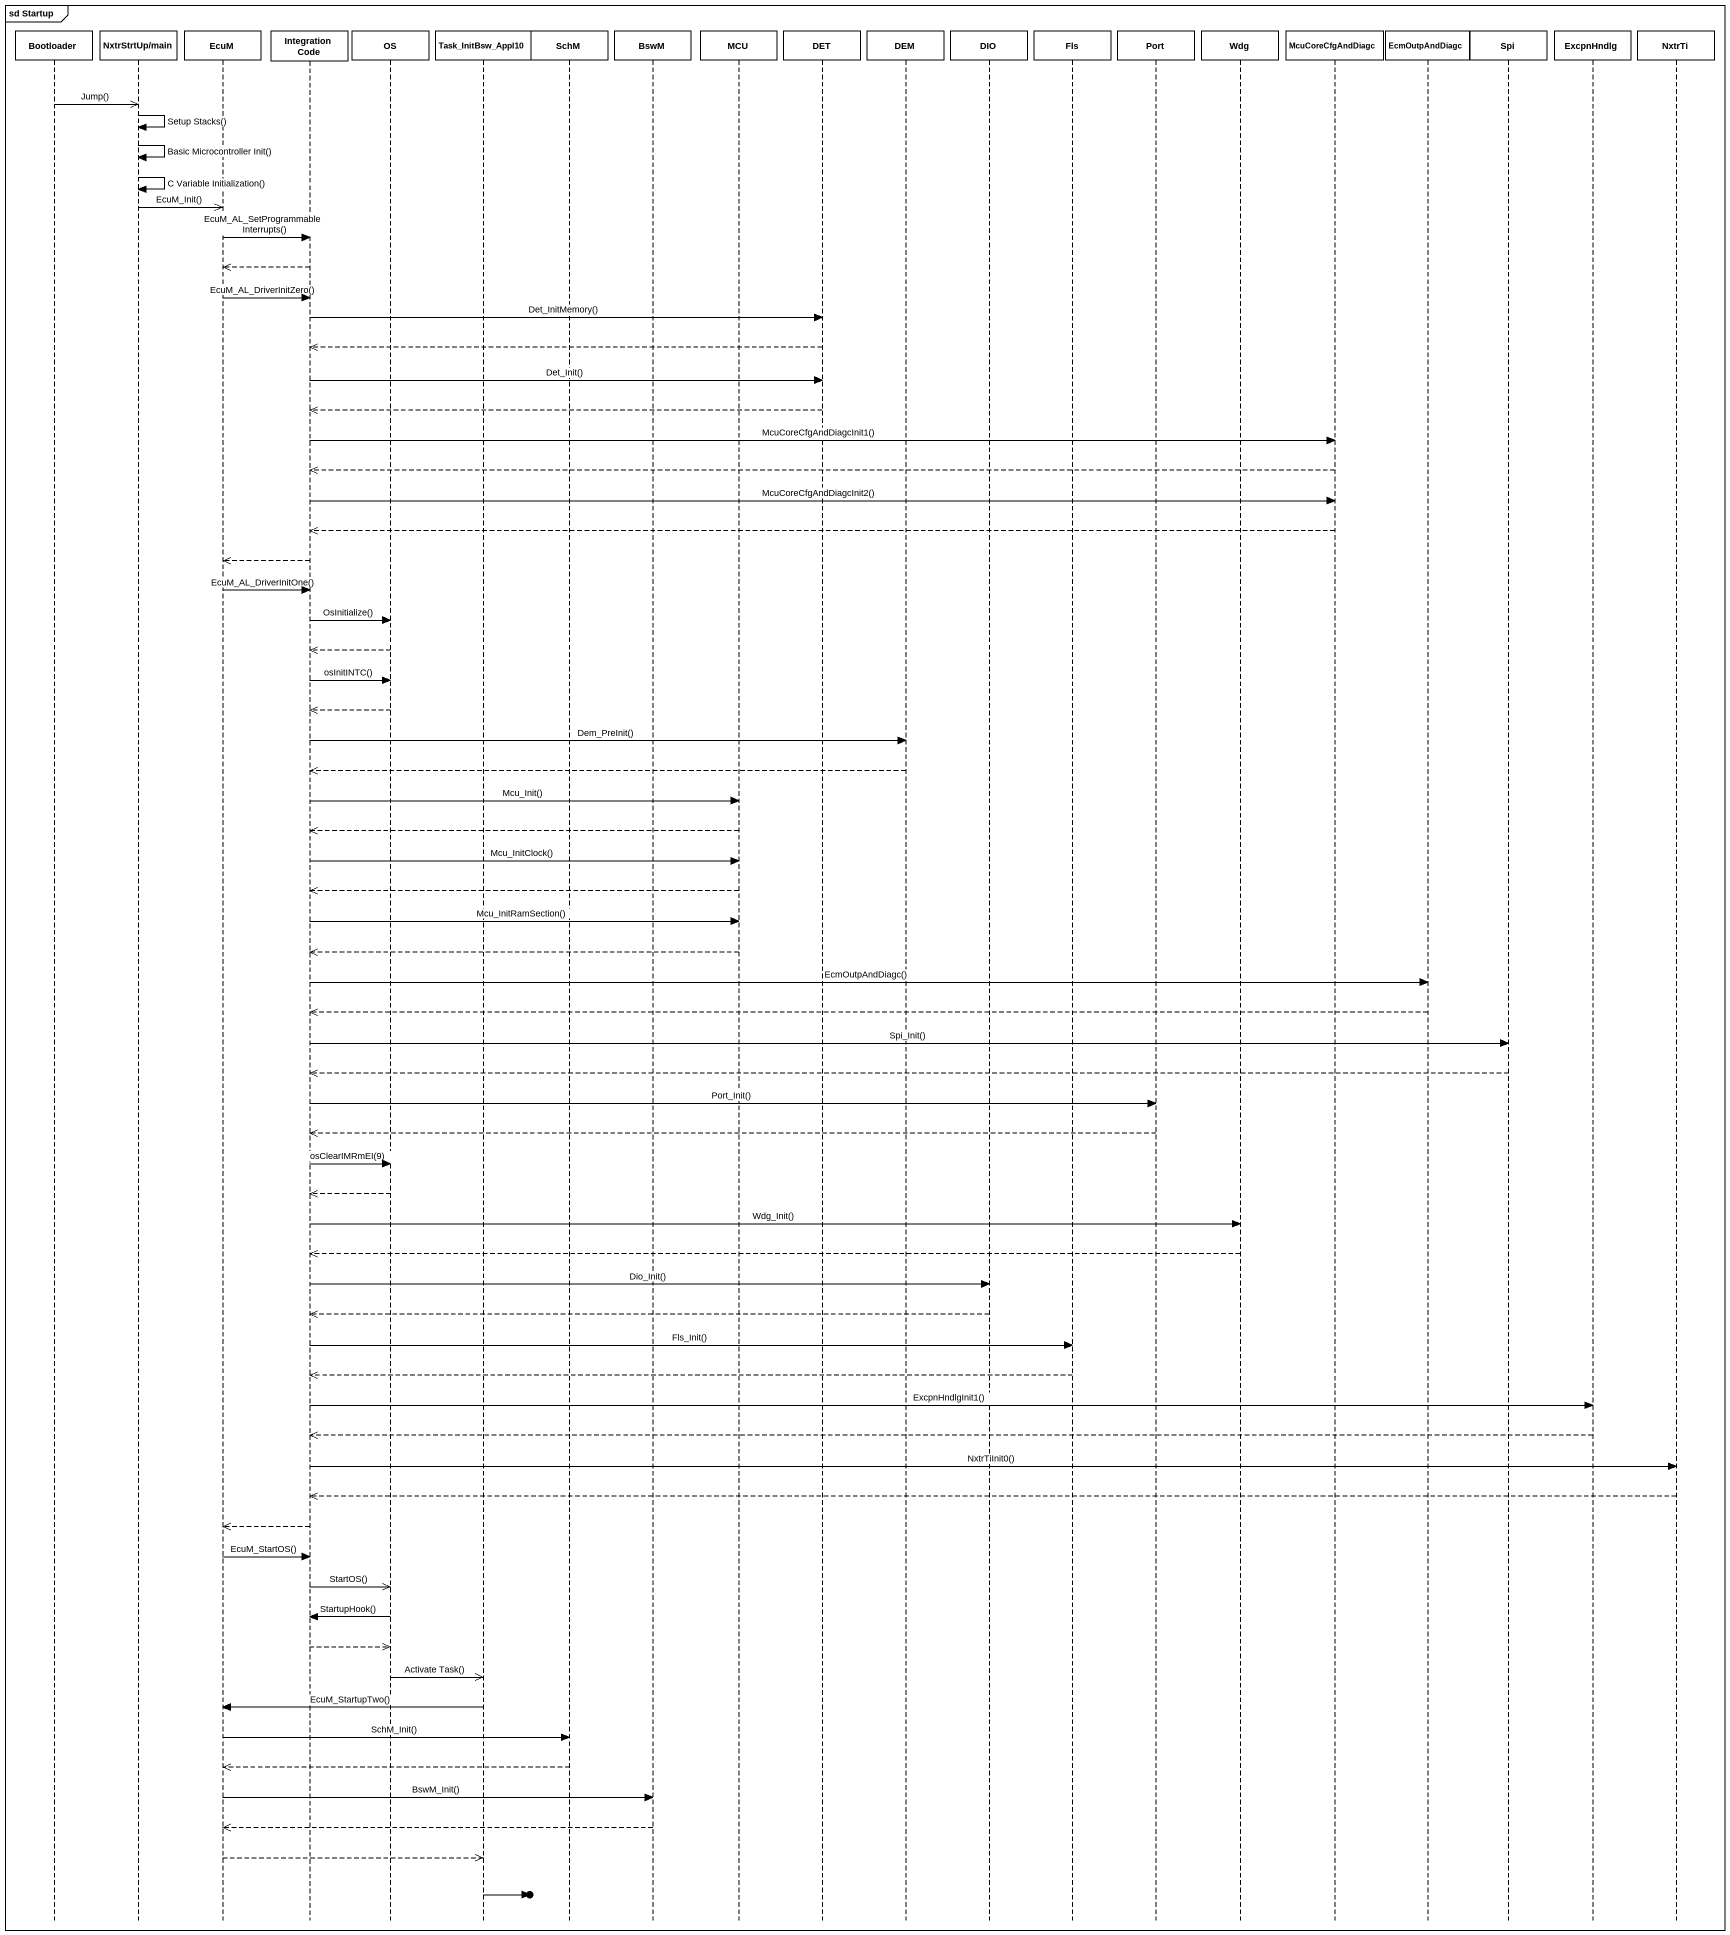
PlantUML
@startuml
mainframe sd Startup
hide footbox
participant Bootloader
participant "NxtrStrtUp/main" as NxtrStrtUp_main
participant EcuM
participant "Integration Code" as Integration_Code
participant OS
participant Task_InitBsw_Appl10
participant SchM
participant BswM
participant MCU
participant DET
participant DEM
participant DIO
participant Fls
participant "Port" as Port_
participant Wdg
participant McuCoreCfgAndDiagc
participant EcmOutpAndDiagc
participant Spi
participant ExcpnHndlg
participant NxtrTi

Bootloader ->> NxtrStrtUp_main : Jump()
NxtrStrtUp_main -> NxtrStrtUp_main : Setup Stacks()
NxtrStrtUp_main -> NxtrStrtUp_main : Basic Microcontroller Init()
NxtrStrtUp_main -> NxtrStrtUp_main : C Variable Initialization()
NxtrStrtUp_main ->> EcuM : EcuM_Init()
EcuM -> Integration_Code : EcuM_AL_SetProgrammableInterrupts()
Integration_Code -->> EcuM
EcuM -> Integration_Code : EcuM_AL_DriverInitZero()
Integration_Code -> DET : Det_InitMemory()
DET -->> Integration_Code
Integration_Code -> DET : Det_Init()
DET -->> Integration_Code
Integration_Code -> McuCoreCfgAndDiagc : McuCoreCfgAndDiagcInit1()
McuCoreCfgAndDiagc -->> Integration_Code
Integration_Code -> McuCoreCfgAndDiagc : McuCoreCfgAndDiagcInit2()
McuCoreCfgAndDiagc -->> Integration_Code
Integration_Code -->> EcuM
EcuM -> Integration_Code : EcuM_AL_DriverInitOne()
Integration_Code -> OS : OsInitialize()
OS -->> Integration_Code
Integration_Code -> OS : osInitINTC()
OS -->> Integration_Code
Integration_Code -> DEM : Dem_PreInit()
DEM -->> Integration_Code
Integration_Code -> MCU : Mcu_Init()
MCU -->> Integration_Code
Integration_Code -> MCU : Mcu_InitClock()
MCU -->> Integration_Code
Integration_Code -> MCU : Mcu_InitRamSection()
MCU -->> Integration_Code
Integration_Code -> EcmOutpAndDiagc : EcmOutpAndDiagc()
EcmOutpAndDiagc -->> Integration_Code
Integration_Code -> Spi : Spi_Init()
Spi -->> Integration_Code
Integration_Code -> Port_ : Port_Init()
Port_ -->> Integration_Code
Integration_Code -> OS : osClearIMRmEI(9)
OS -->> Integration_Code
Integration_Code -> Wdg : Wdg_Init()
Wdg -->> Integration_Code
Integration_Code -> DIO : Dio_Init()
DIO -->> Integration_Code
Integration_Code -> Fls : Fls_Init()
Fls -->> Integration_Code
Integration_Code -> ExcpnHndlg : ExcpnHndlgInit1()
ExcpnHndlg -->> Integration_Code
Integration_Code -> NxtrTi : NxtrTiInit0()
NxtrTi -->> Integration_Code
Integration_Code -->> EcuM
EcuM -> Integration_Code : EcuM_StartOS()
Integration_Code ->> OS : StartOS()
OS -> Integration_Code : StartupHook()
Integration_Code -->> OS
OS ->> Task_InitBsw_Appl10 : Activate Task()
Task_InitBsw_Appl10 -> EcuM : EcuM_StartupTwo()
EcuM -> SchM : SchM_Init()
SchM -->> EcuM
EcuM -> BswM : BswM_Init()
BswM -->> EcuM
EcuM -->> Task_InitBsw_Appl10
Task_InitBsw_Appl10 ->o]
@enduml
